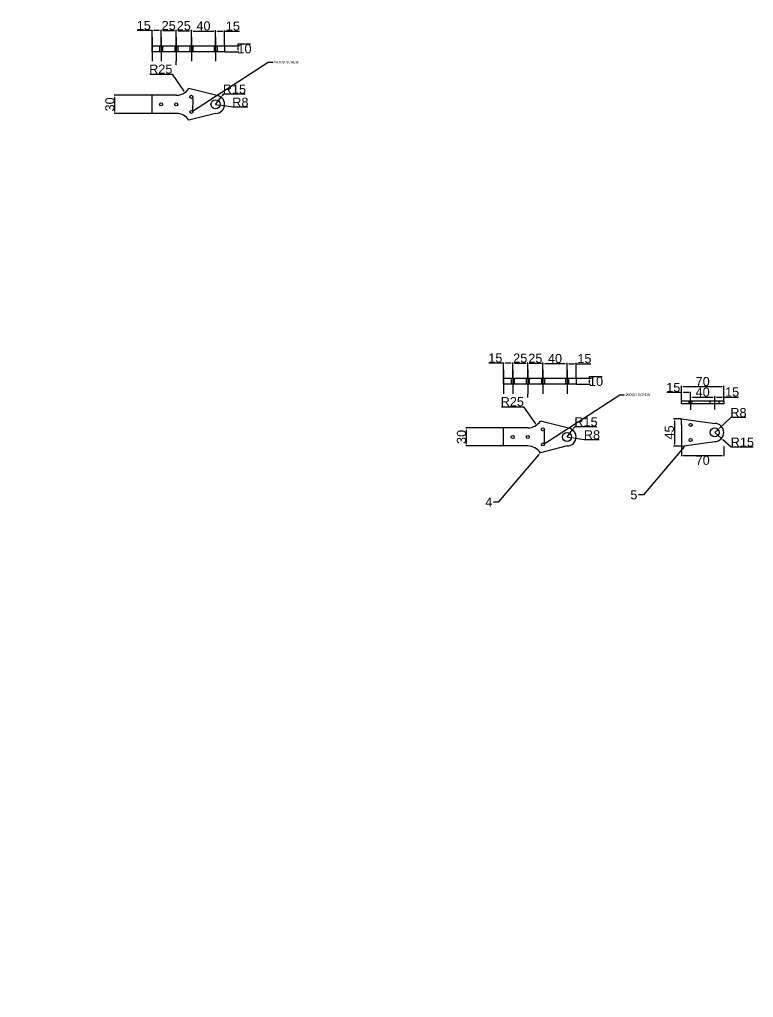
# Model space of a CAD drawing. Header units: millimetres. Extents: x -3009 to 55097, y -2803 to 5841.
# Drawn here: x 15652 to 16867, y 4109 to 5727 of the extents above; entities that cross this region are included whole.
import ezdxf
from ezdxf import colors
from ezdxf.entities.mleader import LeaderData, LeaderLine
from ezdxf.math import Vec2, Vec3

# ---------------------------------------------------------------- set-up
doc = ezdxf.new("R2010")
doc.units = ezdxf.units.MM
for name, color, linetype in [('DIM', 10, 'Continuous'), ('PDF2_Text', 7, 'Continuous'), ('SC', 5, 'Continuous')]:
    doc.layers.add(name, color=color, linetype=linetype)
doc.styles.add('PDF F1', font='arial.ttf')
doc.styles.get("Standard").update_dxf_attribs({"font": 'arial.ttf', "height": 15})
doc.dimstyles.new('DIM', dxfattribs={"dimtxt": 15, "dimasz": 3, "dimexe": 1.25, "dimexo": 0.625, "dimtad": 2, "dimtoh": 1, "dimdec": 0, "dimtxsty": 'Standard', "dimcen": 2.5, "dimclrd": 1, "dimclre": 4, "dimclrt": 1, "dimadec": 0, "dimazin": 0, "dimtfac": 1, "dimtdec": 0, "dimtmove": 0, "dimatfit": 3, "dimfxl": 1, "dimtfillclr": 4, "dimarcsym": 0})

# ---------------------------------------------------------------- blocks, each defined once
blk = doc.blocks.new('*D89')
at = {"layer": 'Defpoints', "color": 0, "transparency": 16777216}
for p in [(15871.5, 5708.8), (15871.5, 5683.7), (15886.5, 5683.7)]:
    blk.add_point(p, dxfattribs=at)
at = {"layer": 'DIM', "color": 1, "lineweight": -2, "transparency": 16777216}
for p, q in [((15871.5, 5708.8), (15847.1, 5708.8)), ((15883.5, 5708.8), (15874.5, 5708.8))]:
    blk.add_line(p, q, dxfattribs=at)
at = {"layer": 'DIM', "color": 4, "lineweight": -2, "transparency": 16777216}
for p, q in [((15871.5, 5684.4), (15871.5, 5710.1)), ((15886.5, 5684.4), (15886.5, 5710.1))]:
    blk.add_line(p, q, dxfattribs=at)
at = {"layer": 'DIM', "color": 1, "transparency": 16777216}
for points in [[(15874.5, 5709.3), (15874.5, 5708.3), (15871.5, 5708.8)], [(15883.5, 5709.3), (15883.5, 5708.3), (15886.5, 5708.8)]]:
    blk.add_solid(points, dxfattribs=at)
at = {"layer": 'DIM', "color": 1, "transparency": 16777216, "insert": (15857.8, 5717.1), "char_height": 15, "attachment_point": 5}
blk.add_mtext('15', dxfattribs=at)
blk = doc.blocks.new('*D90')
at = {"layer": 'Defpoints', "color": 0, "transparency": 16777216}
for p in [(15911.5, 5708.7), (15886.5, 5683.7), (15911.5, 5683.7)]:
    blk.add_point(p, dxfattribs=at)
at = {"layer": 'DIM', "color": 4, "lineweight": -2, "transparency": 16777216}
for p, q in [((15886.5, 5684.4), (15886.5, 5710)), ((15911.5, 5684.4), (15911.5, 5710))]:
    blk.add_line(p, q, dxfattribs=at)
at = {"layer": 'DIM', "color": 1, "lineweight": -2, "transparency": 16777216}
blk.add_line((15889.5, 5708.7), (15908.5, 5708.7), dxfattribs=at)
at = {"layer": 'DIM', "color": 1, "transparency": 16777216}
for points in [[(15889.5, 5709.2), (15889.5, 5708.2), (15886.5, 5708.7)], [(15908.5, 5709.2), (15908.5, 5708.2), (15911.5, 5708.7)]]:
    blk.add_solid(points, dxfattribs=at)
at = {"layer": 'DIM', "color": 1, "transparency": 16777216, "insert": (15899, 5717), "char_height": 15, "attachment_point": 5}
blk.add_mtext('25', dxfattribs=at)
blk = doc.blocks.new('*D91')
at = {"layer": 'Defpoints', "color": 0, "transparency": 16777216}
for p in [(15936.5, 5708.4), (15911.5, 5683.7), (15936.5, 5683.7)]:
    blk.add_point(p, dxfattribs=at)
at = {"layer": 'DIM', "color": 4, "lineweight": -2, "transparency": 16777216}
for p, q in [((15911.5, 5684.4), (15911.5, 5709.7)), ((15936.5, 5684.4), (15936.5, 5709.7))]:
    blk.add_line(p, q, dxfattribs=at)
at = {"layer": 'DIM', "color": 1, "lineweight": -2, "transparency": 16777216}
blk.add_line((15914.5, 5708.4), (15933.5, 5708.4), dxfattribs=at)
at = {"layer": 'DIM', "color": 1, "transparency": 16777216}
for points in [[(15914.5, 5708.9), (15914.5, 5707.9), (15911.5, 5708.4)], [(15933.5, 5708.9), (15933.5, 5707.9), (15936.5, 5708.4)]]:
    blk.add_solid(points, dxfattribs=at)
at = {"layer": 'DIM', "color": 1, "transparency": 16777216, "insert": (15924, 5716.7), "char_height": 15, "attachment_point": 5}
blk.add_mtext('25', dxfattribs=at)
blk = doc.blocks.new('*D92')
at = {"layer": 'Defpoints', "color": 0, "transparency": 16777216}
for p in [(15976.5, 5708), (15936.5, 5683.7), (15976.5, 5683.7)]:
    blk.add_point(p, dxfattribs=at)
at = {"layer": 'DIM', "color": 4, "lineweight": -2, "transparency": 16777216}
for p, q in [((15936.5, 5684.4), (15936.5, 5709.3)), ((15976.5, 5684.4), (15976.5, 5709.3))]:
    blk.add_line(p, q, dxfattribs=at)
at = {"layer": 'DIM', "color": 1, "lineweight": -2, "transparency": 16777216}
blk.add_line((15939.5, 5708), (15973.5, 5708), dxfattribs=at)
at = {"layer": 'DIM', "color": 1, "transparency": 16777216}
for points in [[(15939.5, 5708.5), (15939.5, 5707.5), (15936.5, 5708)], [(15973.5, 5708.5), (15973.5, 5707.5), (15976.5, 5708)]]:
    blk.add_solid(points, dxfattribs=at)
at = {"layer": 'DIM', "color": 1, "transparency": 16777216, "insert": (15956.5, 5716.3), "char_height": 15, "attachment_point": 5}
blk.add_mtext('40', dxfattribs=at)
blk = doc.blocks.new('*D93')
at = {"layer": 'Defpoints', "color": 0, "transparency": 16777216}
for p in [(15991.5, 5707.9), (15976.5, 5683.7), (15991.5, 5683.7)]:
    blk.add_point(p, dxfattribs=at)
at = {"layer": 'DIM', "color": 4, "lineweight": -2, "transparency": 16777216}
for p, q in [((15976.5, 5684.4), (15976.5, 5709.1)), ((15991.5, 5684.4), (15991.5, 5709.1))]:
    blk.add_line(p, q, dxfattribs=at)
at = {"layer": 'DIM', "color": 1, "lineweight": -2, "transparency": 16777216}
for p, q in [((15979.5, 5707.9), (15988.5, 5707.9)), ((15991.5, 5707.9), (16015.9, 5707.9))]:
    blk.add_line(p, q, dxfattribs=at)
at = {"layer": 'DIM', "color": 1, "transparency": 16777216}
for points in [[(15979.5, 5708.4), (15979.5, 5707.4), (15976.5, 5707.9)], [(15988.5, 5708.4), (15988.5, 5707.4), (15991.5, 5707.9)]]:
    blk.add_solid(points, dxfattribs=at)
at = {"layer": 'DIM', "color": 1, "transparency": 16777216, "insert": (16005.2, 5716.1), "char_height": 15, "attachment_point": 5}
blk.add_mtext('15', dxfattribs=at)
blk = doc.blocks.new('*D94')
at = {"layer": 'Defpoints', "color": 0, "transparency": 16777216}
for p in [(15991.5, 5683.7), (16013.8, 5683.7), (15991.5, 5673.7)]:
    blk.add_point(p, dxfattribs=at)
at = {"layer": 'DIM', "color": 4, "lineweight": -2, "transparency": 16777216}
for p, q in [((15992.1, 5683.7), (16015, 5683.7)), ((15992.1, 5673.7), (16015, 5673.7))]:
    blk.add_line(p, q, dxfattribs=at)
at = {"layer": 'DIM', "color": 1, "lineweight": -2, "transparency": 16777216}
for p, q in [((16013.8, 5683.7), (16013.8, 5686.7)), ((16013.8, 5686.7), (16034.4, 5686.7)), ((16013.8, 5676.7), (16013.8, 5680.7))]:
    blk.add_line(p, q, dxfattribs=at)
at = {"layer": 'DIM', "color": 1, "transparency": 16777216}
for points in [[(16013.3, 5680.7), (16014.3, 5680.7), (16013.8, 5683.7)], [(16013.3, 5676.7), (16014.3, 5676.7), (16013.8, 5673.7)]]:
    blk.add_solid(points, dxfattribs=at)
at = {"layer": 'DIM', "color": 1, "transparency": 16777216, "insert": (16024.4, 5678.5), "char_height": 15, "attachment_point": 5}
blk.add_mtext('10', dxfattribs=at)
blk = doc.blocks.new('*D95')
at = {"layer": 'Defpoints', "color": 0, "transparency": 16777216}
for p in [(15976.5, 5586.6), (15985.6, 5598.5)]:
    blk.add_point(p, dxfattribs=at)
at = {"layer": 'DIM', "color": 1, "lineweight": -2, "transparency": 16777216}
for p, q in [((15989.2, 5603.3), (15987.4, 5600.9)), ((16025.8, 5603.3), (15989.2, 5603.3)), ((15976.5, 5586.6), (15985.6, 5598.5))]:
    blk.add_line(p, q, dxfattribs=at)
at = {"layer": 'DIM', "color": 1, "transparency": 16777216}
blk.add_solid([(15987, 5601.2), (15987.8, 5600.6), (15985.6, 5598.5)], dxfattribs=at)
at = {"layer": 'DIM', "color": 1, "transparency": 16777216, "insert": (16007.8, 5611.6), "char_height": 15, "attachment_point": 5}
blk.add_mtext('R15', dxfattribs=at)
blk = doc.blocks.new('*D96')
at = {"layer": 'Defpoints', "color": 0, "transparency": 16777216}
for p in [(15976.5, 5586.6), (15983.9, 5585.3)]:
    blk.add_point(p, dxfattribs=at)
at = {"layer": 'DIM', "color": 1, "lineweight": -2, "transparency": 16777216}
for p, q in [((15976.5, 5586.6), (15983.9, 5585.3)), ((16004.9, 5581.8), (15986.8, 5584.9)), ((16029.8, 5581.8), (16004.9, 5581.8))]:
    blk.add_line(p, q, dxfattribs=at)
at = {"layer": 'DIM', "color": 1, "transparency": 16777216}
blk.add_solid([(15986.9, 5585.3), (15986.8, 5584.4), (15983.9, 5585.3)], dxfattribs=at)
at = {"layer": 'DIM', "color": 1, "transparency": 16777216, "insert": (16017.6, 5590.1), "char_height": 15, "attachment_point": 5}
blk.add_mtext('R8', dxfattribs=at)
blk = doc.blocks.new('*D97')
at = {"layer": 'Defpoints', "color": 0, "transparency": 16777216}
for p in [(15911.5, 5626.6), (15925.7, 5606)]:
    blk.add_point(p, dxfattribs=at)
at = {"layer": 'DIM', "color": 1, "lineweight": -2, "transparency": 16777216}
for p, q in [((15868, 5636.6), (15904.5, 5636.6)), ((15904.5, 5636.6), (15924, 5608.5))]:
    blk.add_line(p, q, dxfattribs=at)
at = {"layer": 'DIM', "color": 1, "transparency": 16777216}
blk.add_solid([(15924.4, 5608.8), (15923.6, 5608.2), (15925.7, 5606)], dxfattribs=at)
at = {"layer": 'DIM', "color": 1, "transparency": 16777216, "insert": (15885.9, 5644.9), "char_height": 15, "attachment_point": 5}
blk.add_mtext('R25', dxfattribs=at)
blk = doc.blocks.new('*D98')
at = {"layer": 'Defpoints', "color": 0, "transparency": 16777216}
for p in [(15809.9, 5601.6), (15871.5, 5601.6), (15871.5, 5571.6)]:
    blk.add_point(p, dxfattribs=at)
at = {"layer": 'DIM', "color": 4, "lineweight": -2, "transparency": 16777216}
for p, q in [((15870.9, 5601.6), (15808.7, 5601.6)), ((15870.9, 5571.6), (15808.7, 5571.6))]:
    blk.add_line(p, q, dxfattribs=at)
at = {"layer": 'DIM', "color": 1, "lineweight": -2, "transparency": 16777216}
blk.add_line((15809.9, 5574.6), (15809.9, 5598.6), dxfattribs=at)
at = {"layer": 'DIM', "color": 1, "transparency": 16777216}
for points in [[(15809.4, 5598.6), (15810.4, 5598.6), (15809.9, 5601.6)], [(15809.4, 5574.6), (15810.4, 5574.6), (15809.9, 5571.6)]]:
    blk.add_solid(points, dxfattribs=at)
at = {"layer": 'DIM', "color": 1, "transparency": 16777216, "insert": (15801.7, 5586.6), "char_height": 15, "attachment_point": 5, "rotation": 90}
blk.add_mtext('30', dxfattribs=at)
blk = doc.blocks.new('*D99')
at = {"layer": 'Defpoints', "color": 0, "transparency": 16777216}
for p in [(16817.6, 5119.6), (16747.6, 5096.2), (16817.6, 5096.2)]:
    blk.add_point(p, dxfattribs=at)
at = {"layer": 'DIM', "color": 4, "lineweight": -2, "transparency": 16777216}
for p, q in [((16747.6, 5096.9), (16747.6, 5120.9)), ((16817.6, 5096.9), (16817.6, 5120.9))]:
    blk.add_line(p, q, dxfattribs=at)
at = {"layer": 'DIM', "color": 1, "lineweight": -2, "transparency": 16777216}
blk.add_line((16750.6, 5119.6), (16814.6, 5119.6), dxfattribs=at)
at = {"layer": 'DIM', "color": 1, "transparency": 16777216}
for points in [[(16750.6, 5120.1), (16750.6, 5119.1), (16747.6, 5119.6)], [(16814.6, 5120.1), (16814.6, 5119.1), (16817.6, 5119.6)]]:
    blk.add_solid(points, dxfattribs=at)
at = {"layer": 'DIM', "color": 1, "transparency": 16777216, "insert": (16782.6, 5127.9), "char_height": 15, "attachment_point": 5}
blk.add_mtext('70', dxfattribs=at)
blk = doc.blocks.new('*D100')
at = {"layer": 'Defpoints', "color": 0, "transparency": 16777216}
for p in [(16747.6, 5109.9), (16747.6, 5096.2), (16762.6, 5096.2)]:
    blk.add_point(p, dxfattribs=at)
at = {"layer": 'DIM', "color": 1, "lineweight": -2, "transparency": 16777216}
for p, q in [((16747.6, 5109.9), (16723.2, 5109.9)), ((16759.6, 5109.9), (16750.6, 5109.9))]:
    blk.add_line(p, q, dxfattribs=at)
at = {"layer": 'DIM', "color": 4, "lineweight": -2, "transparency": 16777216}
for p, q in [((16747.6, 5096.9), (16747.6, 5111.1)), ((16762.6, 5096.9), (16762.6, 5111.1))]:
    blk.add_line(p, q, dxfattribs=at)
at = {"layer": 'DIM', "color": 1, "transparency": 16777216}
for points in [[(16750.6, 5110.4), (16750.6, 5109.4), (16747.6, 5109.9)], [(16759.6, 5110.4), (16759.6, 5109.4), (16762.6, 5109.9)]]:
    blk.add_solid(points, dxfattribs=at)
at = {"layer": 'DIM', "color": 1, "transparency": 16777216, "insert": (16733.9, 5118.1), "char_height": 15, "attachment_point": 5}
blk.add_mtext('15', dxfattribs=at)
blk = doc.blocks.new('*D101')
at = {"layer": 'Defpoints', "color": 0, "transparency": 16777216}
for p in [(16802.6, 5102.1), (16762.6, 5096.2), (16802.6, 5096.2)]:
    blk.add_point(p, dxfattribs=at)
at = {"layer": 'DIM', "color": 4, "lineweight": -2, "transparency": 16777216}
for p, q in [((16762.6, 5096.9), (16762.6, 5103.3)), ((16802.6, 5096.9), (16802.6, 5103.3))]:
    blk.add_line(p, q, dxfattribs=at)
at = {"layer": 'DIM', "color": 1, "lineweight": -2, "transparency": 16777216}
blk.add_line((16765.6, 5102.1), (16799.6, 5102.1), dxfattribs=at)
at = {"layer": 'DIM', "color": 1, "transparency": 16777216}
for points in [[(16765.6, 5102.6), (16765.6, 5101.6), (16762.6, 5102.1)], [(16799.6, 5102.6), (16799.6, 5101.6), (16802.6, 5102.1)]]:
    blk.add_solid(points, dxfattribs=at)
at = {"layer": 'DIM', "color": 1, "transparency": 16777216, "insert": (16782.6, 5110.4), "char_height": 15, "attachment_point": 5}
blk.add_mtext('40', dxfattribs=at)
blk = doc.blocks.new('*D102')
at = {"layer": 'Defpoints', "color": 0, "transparency": 16777216}
for p in [(16817.6, 5102.3), (16802.6, 5096.2), (16817.6, 5096.2)]:
    blk.add_point(p, dxfattribs=at)
at = {"layer": 'DIM', "color": 4, "lineweight": -2, "transparency": 16777216}
for p, q in [((16802.6, 5096.9), (16802.6, 5103.6)), ((16817.6, 5096.9), (16817.6, 5103.6))]:
    blk.add_line(p, q, dxfattribs=at)
at = {"layer": 'DIM', "color": 1, "lineweight": -2, "transparency": 16777216}
for p, q in [((16805.6, 5102.3), (16814.6, 5102.3)), ((16817.6, 5102.3), (16842.1, 5102.3))]:
    blk.add_line(p, q, dxfattribs=at)
at = {"layer": 'DIM', "color": 1, "transparency": 16777216}
for points in [[(16805.6, 5102.8), (16805.6, 5101.8), (16802.6, 5102.3)], [(16814.6, 5102.8), (16814.6, 5101.8), (16817.6, 5102.3)]]:
    blk.add_solid(points, dxfattribs=at)
at = {"layer": 'DIM', "color": 1, "transparency": 16777216, "insert": (16831.3, 5110.6), "char_height": 15, "attachment_point": 5}
blk.add_mtext('15', dxfattribs=at)
blk = doc.blocks.new('*D103')
at = {"layer": 'Defpoints', "color": 0, "transparency": 16777216}
for p in [(16747.6, 5066.2), (16735.8, 5021.2), (16747.6, 5021.2)]:
    blk.add_point(p, dxfattribs=at)
at = {"layer": 'DIM', "color": 4, "lineweight": -2, "transparency": 16777216}
for p, q in [((16747, 5066.2), (16734.5, 5066.2)), ((16747, 5021.2), (16734.5, 5021.2))]:
    blk.add_line(p, q, dxfattribs=at)
at = {"layer": 'DIM', "color": 1, "lineweight": -2, "transparency": 16777216}
blk.add_line((16735.8, 5063.2), (16735.8, 5024.2), dxfattribs=at)
at = {"layer": 'DIM', "color": 1, "transparency": 16777216}
for points in [[(16735.3, 5063.2), (16736.3, 5063.2), (16735.8, 5066.2)], [(16735.3, 5024.2), (16736.3, 5024.2), (16735.8, 5021.2)]]:
    blk.add_solid(points, dxfattribs=at)
at = {"layer": 'DIM', "color": 1, "transparency": 16777216, "insert": (16727.5, 5043.7), "char_height": 15, "attachment_point": 5, "rotation": 90}
blk.add_mtext('45', dxfattribs=at)
blk = doc.blocks.new('*D104')
at = {"layer": 'Defpoints', "color": 0, "transparency": 16777216}
for p in [(16808.1, 5048.8), (16802.6, 5043.7)]:
    blk.add_point(p, dxfattribs=at)
at = {"layer": 'DIM', "color": 1, "lineweight": -2, "transparency": 16777216}
for p, q in [((16829.1, 5068.2), (16810.3, 5050.8)), ((16854, 5068.2), (16829.1, 5068.2)), ((16802.6, 5043.7), (16808.1, 5048.8))]:
    blk.add_line(p, q, dxfattribs=at)
at = {"layer": 'DIM', "color": 1, "transparency": 16777216}
blk.add_solid([(16810, 5051.2), (16810.7, 5050.5), (16808.1, 5048.8)], dxfattribs=at)
at = {"layer": 'DIM', "color": 1, "transparency": 16777216, "insert": (16841.8, 5076.5), "char_height": 15, "attachment_point": 5}
blk.add_mtext('R8', dxfattribs=at)
blk = doc.blocks.new('*D105')
at = {"layer": 'Defpoints', "color": 0, "transparency": 16777216}
for p in [(16802.6, 5043.7), (16813.8, 5033.7)]:
    blk.add_point(p, dxfattribs=at)
at = {"layer": 'DIM', "color": 1, "lineweight": -2, "transparency": 16777216}
for p, q in [((16802.6, 5043.7), (16813.8, 5033.7)), ((16829.6, 5019.4), (16816, 5031.7)), ((16866.2, 5019.4), (16829.6, 5019.4))]:
    blk.add_line(p, q, dxfattribs=at)
at = {"layer": 'DIM', "color": 1, "transparency": 16777216}
blk.add_solid([(16816.3, 5032), (16815.7, 5031.3), (16813.8, 5033.7)], dxfattribs=at)
at = {"layer": 'DIM', "color": 1, "transparency": 16777216, "insert": (16848.2, 5027.7), "char_height": 15, "attachment_point": 5}
blk.add_mtext('R15', dxfattribs=at)
blk = doc.blocks.new('*D110')
at = {"layer": 'Defpoints', "color": 0, "transparency": 16777216}
for p in [(16453.2, 5158.5), (16453.2, 5133.4), (16468.2, 5133.4)]:
    blk.add_point(p, dxfattribs=at)
at = {"layer": 'DIM', "color": 1, "lineweight": -2, "transparency": 16777216}
for p, q in [((16453.2, 5158.5), (16428.8, 5158.5)), ((16465.2, 5158.5), (16456.2, 5158.5))]:
    blk.add_line(p, q, dxfattribs=at)
at = {"layer": 'DIM', "color": 4, "lineweight": -2, "transparency": 16777216}
for p, q in [((16453.2, 5134), (16453.2, 5159.7)), ((16468.2, 5134), (16468.2, 5159.7))]:
    blk.add_line(p, q, dxfattribs=at)
at = {"layer": 'DIM', "color": 1, "transparency": 16777216}
for points in [[(16456.2, 5159), (16456.2, 5158), (16453.2, 5158.5)], [(16465.2, 5159), (16465.2, 5158), (16468.2, 5158.5)]]:
    blk.add_solid(points, dxfattribs=at)
at = {"layer": 'DIM', "color": 1, "transparency": 16777216, "insert": (16439.5, 5166.8), "char_height": 15, "attachment_point": 5}
blk.add_mtext('15', dxfattribs=at)
blk = doc.blocks.new('*D111')
at = {"layer": 'Defpoints', "color": 0, "transparency": 16777216}
for p in [(16493.2, 5158.4), (16468.2, 5133.4), (16493.2, 5133.4)]:
    blk.add_point(p, dxfattribs=at)
at = {"layer": 'DIM', "color": 4, "lineweight": -2, "transparency": 16777216}
for p, q in [((16468.2, 5134), (16468.2, 5159.6)), ((16493.2, 5134), (16493.2, 5159.6))]:
    blk.add_line(p, q, dxfattribs=at)
at = {"layer": 'DIM', "color": 1, "lineweight": -2, "transparency": 16777216}
blk.add_line((16471.2, 5158.4), (16490.2, 5158.4), dxfattribs=at)
at = {"layer": 'DIM', "color": 1, "transparency": 16777216}
for points in [[(16471.2, 5158.9), (16471.2, 5157.9), (16468.2, 5158.4)], [(16490.2, 5158.9), (16490.2, 5157.9), (16493.2, 5158.4)]]:
    blk.add_solid(points, dxfattribs=at)
at = {"layer": 'DIM', "color": 1, "transparency": 16777216, "insert": (16480.7, 5166.7), "char_height": 15, "attachment_point": 5}
blk.add_mtext('25', dxfattribs=at)
blk = doc.blocks.new('*D112')
at = {"layer": 'Defpoints', "color": 0, "transparency": 16777216}
for p in [(16518.2, 5158.1), (16493.2, 5133.4), (16518.2, 5133.4)]:
    blk.add_point(p, dxfattribs=at)
at = {"layer": 'DIM', "color": 4, "lineweight": -2, "transparency": 16777216}
for p, q in [((16493.2, 5134), (16493.2, 5159.3)), ((16518.2, 5134), (16518.2, 5159.3))]:
    blk.add_line(p, q, dxfattribs=at)
at = {"layer": 'DIM', "color": 1, "lineweight": -2, "transparency": 16777216}
blk.add_line((16496.2, 5158.1), (16515.2, 5158.1), dxfattribs=at)
at = {"layer": 'DIM', "color": 1, "transparency": 16777216}
for points in [[(16496.2, 5158.6), (16496.2, 5157.6), (16493.2, 5158.1)], [(16515.2, 5158.6), (16515.2, 5157.6), (16518.2, 5158.1)]]:
    blk.add_solid(points, dxfattribs=at)
at = {"layer": 'DIM', "color": 1, "transparency": 16777216, "insert": (16505.7, 5166.4), "char_height": 15, "attachment_point": 5}
blk.add_mtext('25', dxfattribs=at)
blk = doc.blocks.new('*D113')
at = {"layer": 'Defpoints', "color": 0, "transparency": 16777216}
for p in [(16558.2, 5157.7), (16518.2, 5133.4), (16558.2, 5133.4)]:
    blk.add_point(p, dxfattribs=at)
at = {"layer": 'DIM', "color": 4, "lineweight": -2, "transparency": 16777216}
for p, q in [((16518.2, 5134), (16518.2, 5159)), ((16558.2, 5134), (16558.2, 5159))]:
    blk.add_line(p, q, dxfattribs=at)
at = {"layer": 'DIM', "color": 1, "lineweight": -2, "transparency": 16777216}
blk.add_line((16521.2, 5157.7), (16555.2, 5157.7), dxfattribs=at)
at = {"layer": 'DIM', "color": 1, "transparency": 16777216}
for points in [[(16521.2, 5158.2), (16521.2, 5157.2), (16518.2, 5157.7)], [(16555.2, 5158.2), (16555.2, 5157.2), (16558.2, 5157.7)]]:
    blk.add_solid(points, dxfattribs=at)
at = {"layer": 'DIM', "color": 1, "transparency": 16777216, "insert": (16538.2, 5166), "char_height": 15, "attachment_point": 5}
blk.add_mtext('40', dxfattribs=at)
blk = doc.blocks.new('*D114')
at = {"layer": 'Defpoints', "color": 0, "transparency": 16777216}
for p in [(16573.2, 5157.5), (16558.2, 5133.4), (16573.2, 5133.4)]:
    blk.add_point(p, dxfattribs=at)
at = {"layer": 'DIM', "color": 4, "lineweight": -2, "transparency": 16777216}
for p, q in [((16558.2, 5134), (16558.2, 5158.8)), ((16573.2, 5134), (16573.2, 5158.8))]:
    blk.add_line(p, q, dxfattribs=at)
at = {"layer": 'DIM', "color": 1, "lineweight": -2, "transparency": 16777216}
for p, q in [((16561.2, 5157.5), (16570.2, 5157.5)), ((16573.2, 5157.5), (16597.6, 5157.5))]:
    blk.add_line(p, q, dxfattribs=at)
at = {"layer": 'DIM', "color": 1, "transparency": 16777216}
for points in [[(16561.2, 5158), (16561.2, 5157), (16558.2, 5157.5)], [(16570.2, 5158), (16570.2, 5157), (16573.2, 5157.5)]]:
    blk.add_solid(points, dxfattribs=at)
at = {"layer": 'DIM', "color": 1, "transparency": 16777216, "insert": (16586.9, 5165.8), "char_height": 15, "attachment_point": 5}
blk.add_mtext('15', dxfattribs=at)
blk = doc.blocks.new('*D115')
at = {"layer": 'Defpoints', "color": 0, "transparency": 16777216}
for p in [(16573.2, 5133.4), (16595.5, 5133.4), (16573.2, 5123.4)]:
    blk.add_point(p, dxfattribs=at)
at = {"layer": 'DIM', "color": 4, "lineweight": -2, "transparency": 16777216}
for p, q in [((16573.8, 5133.4), (16596.7, 5133.4)), ((16573.8, 5123.4), (16596.7, 5123.4))]:
    blk.add_line(p, q, dxfattribs=at)
at = {"layer": 'DIM', "color": 1, "lineweight": -2, "transparency": 16777216}
for p, q in [((16595.5, 5133.4), (16595.5, 5136.4)), ((16595.5, 5136.4), (16616.1, 5136.4)), ((16595.5, 5126.4), (16595.5, 5130.4))]:
    blk.add_line(p, q, dxfattribs=at)
at = {"layer": 'DIM', "color": 1, "transparency": 16777216}
for points in [[(16595, 5130.4), (16596, 5130.4), (16595.5, 5133.4)], [(16595, 5126.4), (16596, 5126.4), (16595.5, 5123.4)]]:
    blk.add_solid(points, dxfattribs=at)
at = {"layer": 'DIM', "color": 1, "transparency": 16777216, "insert": (16606.1, 5128.1), "char_height": 15, "attachment_point": 5}
blk.add_mtext('10', dxfattribs=at)
blk = doc.blocks.new('*D107')
at = {"layer": 'Defpoints', "color": 0, "transparency": 16777216}
for p in [(16558.2, 5036.3), (16567.3, 5048.2)]:
    blk.add_point(p, dxfattribs=at)
at = {"layer": 'DIM', "color": 1, "lineweight": -2, "transparency": 16777216}
for p, q in [((16570.9, 5052.9), (16569.1, 5050.6)), ((16607.5, 5052.9), (16570.9, 5052.9)), ((16558.2, 5036.3), (16567.3, 5048.2))]:
    blk.add_line(p, q, dxfattribs=at)
at = {"layer": 'DIM', "color": 1, "transparency": 16777216}
blk.add_solid([(16568.7, 5050.9), (16569.5, 5050.3), (16567.3, 5048.2)], dxfattribs=at)
at = {"layer": 'DIM', "color": 1, "transparency": 16777216, "insert": (16589.5, 5061.2), "char_height": 15, "attachment_point": 5}
blk.add_mtext('R15', dxfattribs=at)
blk = doc.blocks.new('*D108')
at = {"layer": 'Defpoints', "color": 0, "transparency": 16777216}
for p in [(16558.2, 5036.3), (16565.6, 5035)]:
    blk.add_point(p, dxfattribs=at)
at = {"layer": 'DIM', "color": 1, "lineweight": -2, "transparency": 16777216}
for p, q in [((16558.2, 5036.3), (16565.6, 5035)), ((16586.6, 5031.5), (16568.6, 5034.5)), ((16611.5, 5031.5), (16586.6, 5031.5))]:
    blk.add_line(p, q, dxfattribs=at)
at = {"layer": 'DIM', "color": 1, "transparency": 16777216}
blk.add_solid([(16568.6, 5035), (16568.5, 5034), (16565.6, 5035)], dxfattribs=at)
at = {"layer": 'DIM', "color": 1, "transparency": 16777216, "insert": (16599.4, 5039.8), "char_height": 15, "attachment_point": 5}
blk.add_mtext('R8', dxfattribs=at)
blk = doc.blocks.new('*D109')
at = {"layer": 'Defpoints', "color": 0, "transparency": 16777216}
for p in [(16493.2, 5076.3), (16507.5, 5055.7)]:
    blk.add_point(p, dxfattribs=at)
at = {"layer": 'DIM', "color": 1, "lineweight": -2, "transparency": 16777216}
for p, q in [((16449.7, 5086.3), (16486.3, 5086.3)), ((16486.3, 5086.3), (16505.7, 5058.2))]:
    blk.add_line(p, q, dxfattribs=at)
at = {"layer": 'DIM', "color": 1, "transparency": 16777216}
blk.add_solid([(16506.2, 5058.5), (16505.3, 5057.9), (16507.5, 5055.7)], dxfattribs=at)
at = {"layer": 'DIM', "color": 1, "transparency": 16777216, "insert": (16467.6, 5094.6), "char_height": 15, "attachment_point": 5}
blk.add_mtext('R25', dxfattribs=at)
blk = doc.blocks.new('*D116')
at = {"layer": 'Defpoints', "color": 0, "transparency": 16777216}
for p in [(16391.7, 5051.3), (16453.2, 5051.3), (16453.2, 5021.3)]:
    blk.add_point(p, dxfattribs=at)
at = {"layer": 'DIM', "color": 4, "lineweight": -2, "transparency": 16777216}
for p, q in [((16452.6, 5051.3), (16390.4, 5051.3)), ((16452.6, 5021.3), (16390.4, 5021.3))]:
    blk.add_line(p, q, dxfattribs=at)
at = {"layer": 'DIM', "color": 1, "lineweight": -2, "transparency": 16777216}
blk.add_line((16391.7, 5024.3), (16391.7, 5048.3), dxfattribs=at)
at = {"layer": 'DIM', "color": 1, "transparency": 16777216}
for points in [[(16391.2, 5048.3), (16392.2, 5048.3), (16391.7, 5051.3)], [(16391.2, 5024.3), (16392.2, 5024.3), (16391.7, 5021.3)]]:
    blk.add_solid(points, dxfattribs=at)
at = {"layer": 'DIM', "color": 1, "transparency": 16777216, "insert": (16383.4, 5036.3), "char_height": 15, "attachment_point": 5, "rotation": 90}
blk.add_mtext('30', dxfattribs=at)
blk = doc.blocks.new('*D117')
at = {"layer": 'Defpoints', "color": 0, "transparency": 16777216}
for p in [(16747.6, 5021.2), (16817.6, 5021.2), (16817.6, 5005.8)]:
    blk.add_point(p, dxfattribs=at)
at = {"layer": 'SC', "color": 4, "lineweight": -2, "transparency": 16777216}
for p, q in [((16747.6, 5020.6), (16747.6, 5004.5)), ((16817.6, 5020.6), (16817.6, 5004.5))]:
    blk.add_line(p, q, dxfattribs=at)
at = {"layer": 'SC', "color": 1, "lineweight": -2, "transparency": 16777216}
blk.add_line((16750.6, 5005.8), (16814.6, 5005.8), dxfattribs=at)
at = {"layer": 'SC', "color": 1, "transparency": 16777216}
for points in [[(16750.6, 5006.3), (16750.6, 5005.3), (16747.6, 5005.8)], [(16814.6, 5006.3), (16814.6, 5005.3), (16817.6, 5005.8)]]:
    blk.add_solid(points, dxfattribs=at)
at = {"layer": 'SC', "color": 1, "transparency": 16777216, "insert": (16782.6, 4997.5), "char_height": 15, "attachment_point": 5}
blk.add_mtext('70', dxfattribs=at)

msp = doc.modelspace()

# ---------------------------------------------------------------- linework, layer by layer
for p, q in [((15871.5, 5698), (15871.5, 5657.9)), ((15886.5, 5698), (15886.5, 5657.9)), ((15911.5, 5698), (15911.5, 5657.9)), ((15936.5, 5698), (15936.5, 5657.9)), ((15976.5, 5698), (15976.5, 5657.9)), ((15871.5, 5683.7), (15886.5, 5683.7)), ((15871.5, 5673.7), (15871.5, 5683.7)), ((15884, 5683.7), (15884, 5673.7)), ((15886.5, 5683.7), (15911.5, 5683.7)), ((15889, 5683.7), (15889, 5673.7)), ((15909, 5683.7), (15909, 5673.7)), ((15911.5, 5683.7), (15936.5, 5683.7)), ((15914, 5683.7), (15914, 5673.7)), ((15934, 5683.7), (15934, 5673.7)), ((15936.5, 5683.7), (15976.5, 5683.7)), ((15939, 5683.7), (15939, 5673.7)), ((15974, 5683.7), (15974, 5673.7)), ((15976.5, 5683.7), (15991.5, 5683.7)), ((15979, 5683.7), (15979, 5673.7)), ((15991.5, 5683.7), (15991.5, 5673.7)), ((15991.5, 5673.7), (15871.5, 5673.7)), ((15911.5, 5651.6), (15911.5, 5657.9)), ((15871.5, 5571.6), (15871.5, 5601.6)), ((15911.5, 5601.6), (15871.5, 5601.6)), ((15976.5, 5601.6), (15932.2, 5612.7)), ((15911.5, 5571.6), (15871.5, 5571.6)), ((15976.5, 5571.6), (15932.2, 5560.5)), ((16453.2, 5147.6), (16453.2, 5107.6)), ((16468.2, 5147.6), (16468.2, 5107.6)), ((16493.2, 5147.6), (16493.2, 5107.6)), ((16518.2, 5147.6), (16518.2, 5107.6)), ((16558.2, 5147.6), (16558.2, 5107.6)), ((16453.2, 5133.4), (16468.2, 5133.4)), ((16453.2, 5123.4), (16453.2, 5133.4)), ((16465.7, 5133.4), (16465.7, 5123.4)), ((16468.2, 5133.4), (16493.2, 5133.4)), ((16470.7, 5133.4), (16470.7, 5123.4)), ((16490.7, 5133.4), (16490.7, 5123.4)), ((16493.2, 5133.4), (16518.2, 5133.4)), ((16495.7, 5133.4), (16495.7, 5123.4)), ((16515.7, 5133.4), (16515.7, 5123.4)), ((16518.2, 5133.4), (16558.2, 5133.4)), ((16520.7, 5133.4), (16520.7, 5123.4)), ((16555.7, 5133.4), (16555.7, 5123.4)), ((16558.2, 5133.4), (16573.2, 5133.4)), ((16560.7, 5133.4), (16560.7, 5123.4)), ((16573.2, 5133.4), (16573.2, 5123.4)), ((16573.2, 5123.4), (16453.2, 5123.4)), ((16493.2, 5101.3), (16493.2, 5107.6)), ((16762.6, 5091.2), (16762.6, 5101.8)), ((16802.6, 5081.9), (16802.6, 5101.7)), ((16747.6, 5096.2), (16762.6, 5096.2)), ((16747.6, 5091.2), (16747.6, 5096.2)), ((16817.6, 5091.2), (16747.6, 5091.2)), ((16760.1, 5091.2), (16760.1, 5096.2)), ((16762.6, 5096.2), (16802.6, 5096.2)), ((16762.6, 5091.2), (16762.6, 5081.1)), ((16765.1, 5091.2), (16765.1, 5096.2)), ((16795.1, 5091.2), (16795.1, 5096.2)), ((16802.6, 5096.2), (16817.6, 5096.2)), ((16810.1, 5091.2), (16810.1, 5096.2)), ((16817.6, 5096.2), (16817.6, 5091.2)), ((16747.6, 5056.2), (16747.6, 5066.2)), ((16747.6, 5066.2), (16802.6, 5058.7)), ((16453.2, 5021.3), (16453.2, 5051.3)), ((16493.2, 5051.3), (16453.2, 5051.3)), ((16558.2, 5051.3), (16514, 5062.3)), ((16747.6, 5056.2), (16747.6, 5031.2)), ((16493.2, 5021.3), (16453.2, 5021.3)), ((16558.2, 5021.3), (16514, 5010.2)), ((16747.6, 5031.2), (16747.6, 5021.2)), ((16747.6, 5021.2), (16802.6, 5028.7))]:
    msp.add_line(p, q)
for centre, radius in [((15936.5, 5599.1), 2.5), ((15886.5, 5586.6), 2.5), ((15911.5, 5586.6), 2.5), ((15976.5, 5586.6), 7.5), ((15936.5, 5574.1), 2.5), ((16518.2, 5048.8), 2.5), ((16762.6, 5056.2), 2.5), ((16802.6, 5043.7), 7.5), ((16468.2, 5036.3), 2.5), ((16493.2, 5036.3), 2.5), ((16558.2, 5036.3), 7.5), ((16762.6, 5031.2), 2.5), ((16518.2, 5023.8), 2.5)]:
    msp.add_circle(centre, radius)
for centre, radius, start, end in [((15911.5, 5626.6), 25, 270, 326.1143), ((15976.5, 5586.6), 15, 270, 90), ((15911.5, 5546.6), 25, 33.8857, 90), ((16493.2, 5076.3), 25, 270, 326.1143), ((16558.2, 5036.3), 15, 270, 90), ((16802.6, 5043.7), 15, 270, 90), ((16493.2, 4996.3), 25, 33.8857, 90)]:
    msp.add_arc(centre, radius, start, end)

# ---------------------------------------------------------------- texts
at = {"layer": 'PDF2_Text', "attachment_point": 4, "style": 'PDF F1'}
for s, insert, char_height in [('DETAILOFITEMNO4(LUG)', (14740, 4879.2), 30.505), ('QTYREQD:4OFF/SHIP(1:2)', (14737.5, 4755.3), 30.505), ('HOLESFORNO12WOODSCREW', (14936.5, 4120.4), 22.878)]:
    msp.add_mtext(s, dxfattribs=dict(at, insert=insert, char_height=char_height))

# ---------------------------------------------------------------- dimensions: what is measured, and where the dimension line sits
at = {"layer": 'DIM'}
for base, p1, p2, picture, middle in [((15871.5, 5708.8), (15886.5, 5683.7), (15871.5, 5683.7), '*D89', (15857.8, 5717.1)), ((15911.5, 5708.7), (15886.5, 5683.7), (15911.5, 5683.7), '*D90', (15899, 5717)), ((15936.5, 5708.4), (15911.5, 5683.7), (15936.5, 5683.7), '*D91', (15924, 5716.7)), ((15976.5, 5708), (15936.5, 5683.7), (15976.5, 5683.7), '*D92', (15956.5, 5716.3)), ((15991.5, 5707.9), (15976.5, 5683.7), (15991.5, 5683.7), '*D93', (16005.2, 5716.1)), ((16453.2, 5158.5), (16468.2, 5133.4), (16453.2, 5133.4), '*D110', (16439.5, 5166.8)), ((16493.2, 5158.4), (16468.2, 5133.4), (16493.2, 5133.4), '*D111', (16480.7, 5166.7)), ((16518.2, 5158.1), (16493.2, 5133.4), (16518.2, 5133.4), '*D112', (16505.7, 5166.4)), ((16558.2, 5157.7), (16518.2, 5133.4), (16558.2, 5133.4), '*D113', (16538.2, 5166)), ((16573.2, 5157.5), (16558.2, 5133.4), (16573.2, 5133.4), '*D114', (16586.9, 5165.8)), ((16817.6, 5119.6), (16747.6, 5096.2), (16817.6, 5096.2), '*D99', (16782.6, 5127.9)), ((16747.6, 5109.9), (16762.6, 5096.2), (16747.6, 5096.2), '*D100', (16733.9, 5118.1)), ((16802.6, 5102.1), (16762.6, 5096.2), (16802.6, 5096.2), '*D101', (16782.6, 5110.4)), ((16817.6, 5102.3), (16802.6, 5096.2), (16817.6, 5096.2), '*D102', (16831.3, 5110.6))]:
    dim = msp.add_linear_dim(base=base, p1=p1, p2=p2, dimstyle='DIM', dxfattribs=at)
    dim.commit()
    dim.dimension.update_dxf_attribs({"geometry": picture, "text_midpoint": middle})
for base, p1, p2, picture, middle in [((16013.8, 5683.7), (15991.5, 5673.7), (15991.5, 5683.7), '*D94', (16024.4, 5678.5)), ((15809.9, 5601.6), (15871.5, 5571.6), (15871.5, 5601.6), '*D98', (15801.7, 5586.6)), ((16595.5, 5133.4), (16573.2, 5123.4), (16573.2, 5133.4), '*D115', (16606.1, 5128.1)), ((16735.8, 5021.2), (16747.6, 5066.2), (16747.6, 5021.2), '*D103', (16727.5, 5043.7)), ((16391.7, 5051.3), (16453.2, 5021.3), (16453.2, 5051.3), '*D116', (16383.4, 5036.3))]:
    dim = msp.add_linear_dim(base=base, p1=p1, p2=p2, angle=90, dimstyle='DIM', dxfattribs=at)
    dim.commit()
    dim.dimension.update_dxf_attribs({"geometry": picture, "text_midpoint": middle})
for center, mpoint, picture, middle in [((15911.5, 5626.6), (15925.7, 5606), '*D97', (15885.9, 5636.6)), ((16493.2, 5076.3), (16507.5, 5055.7), '*D109', (16467.6, 5086.3)), ((16802.6, 5043.7), (16808.1, 5048.8), '*D104', (16841.8, 5068.2))]:
    dim = msp.add_radius_dim(center=center, mpoint=mpoint, dimstyle='DIM', dxfattribs=at)
    dim.commit()
    dim.dimension.update_dxf_attribs({"geometry": picture, "text_midpoint": middle, "dimtype": 164})
for center, mpoint, picture, middle in [((15976.5, 5586.6), (15985.6, 5598.5), '*D95', (16007.8, 5611.6)), ((15976.49041, 5586.5888), (15983.88686, 5585.34682), '*D96', (16017.64422, 5590.10033)), ((16558.2, 5036.3), (16567.3, 5048.2), '*D107', (16589.5, 5061.2)), ((16558.2, 5036.3), (16565.6, 5035), '*D108', (16599.4, 5039.8)), ((16802.6, 5043.7), (16813.8, 5033.7), '*D105', (16848.2, 5027.7))]:
    dim = msp.add_radius_dim(center=center, mpoint=mpoint, dimstyle='DIM', dxfattribs=at)
    dim.commit()
    dim.dimension.update_dxf_attribs({"geometry": picture, "text_midpoint": middle})
at = {"layer": 'SC'}
dim = msp.add_linear_dim(base=(16817.6, 5005.8), p1=(16747.6, 5021.2), p2=(16817.6, 5021.2), dimstyle='DIM', dxfattribs=at)
dim.commit()
dim.dimension.update_dxf_attribs({"geometry": '*D117', "text_midpoint": (16782.6, 4997.5)})

# ---------------------------------------------------------------- leaders
ml = msp.add_multileader_mtext('Standard')
ml.set_content('5', color=256)
ml.set_leader_properties()
ml.build(insert=Vec2(0, 0))
ctx = ml.context
ctx.base_point, ctx.char_height, ctx.plane_origin = Vec3(16662.7, 4940.5), 15, Vec3(16754.2, 5022.3)
ctx.text_align_type = 2
notes = []
notes.append((ctx, [(0, (1, 1, 0), (16684.6, 4940.5), (-1, 0), 8, [(0, [(16754.2, 5022.3)], 0, [])])]))
ctx.mtext.insert, ctx.mtext.alignment, ctx.mtext.flow_direction = Vec3(16674.6, 4948.1), 3, 5
ml = msp.add_multileader_mtext('Standard')
ml.set_content('4', color=256)
ml.set_leader_properties()
ml.build(insert=Vec2(0, 0))
ctx = ml.context
ctx.base_point, ctx.char_height, ctx.plane_origin = Vec3(16422, 4928.4), 15, Vec3(16514, 5010.2)
ctx.text_align_type = 2
notes.append((ctx, [(0, (1, 1, 0), (16444.4, 4928.4), (-1, 0), 8, [(0, [(16514, 5010.2)], 0, [])])]))
ctx.mtext.insert, ctx.mtext.alignment, ctx.mtext.flow_direction = Vec3(16434.4, 4935.9), 3, 5
ml = msp.add_multileader_mtext('Standard', dxfattribs=at)
ml.set_content('WOOD SCREW', color=256)
ml.set_leader_properties()
ml.build(insert=Vec2(0, 0))
ctx = ml.context
ctx.base_point, ctx.plane_origin = Vec3(16071.6, 5656.5), Vec3(15938.8, 5600.1)
notes.append((ctx, [(0, (1, 1, 0), (16063.6, 5656.5), (1, 0), 8, [(1, [(15938.8, 5600.1), (15938.6, 5575.4)], 0, [])])]))
ctx.mtext.insert, ctx.mtext.flow_direction = Vec3(16073.6, 5658.6), 5
ml = msp.add_multileader_mtext('Standard', dxfattribs=at)
ml.set_content('WOOD SCREW', color=256)
ml.set_leader_properties()
ml.build(insert=Vec2(0, 0))
ctx = ml.context
ctx.base_point, ctx.plane_origin = Vec3(16653.4, 5106.2), Vec3(16520.5, 5049.7)
notes.append((ctx, [(0, (1, 1, 0), (16645.4, 5106.2), (1, 0), 8, [(1, [(16520.5, 5049.7), (16520.3, 5025.1)], 0, [])])]))
ctx.mtext.insert, ctx.mtext.flow_direction = Vec3(16655.4, 5108.2), 5
for ctx, leaders in notes:
    for number, flags, end, landing, length, lines in leaders:
        leader = LeaderData()
        leader.index, (leader.has_last_leader_line, leader.has_dogleg_vector, leader.attachment_direction) = number, flags
        leader.last_leader_point, leader.dogleg_vector, leader.dogleg_length = Vec3(end), Vec3(landing), length
        for number, points, colour, breaks in lines:
            line = LeaderLine()
            line.index, line.vertices, line.color, line.breaks = number, Vec3.list(points), colors.encode_raw_color(colour), breaks
            leader.lines.append(line)
        ctx.leaders.append(leader)

doc.saveas('drawing.dxf')
